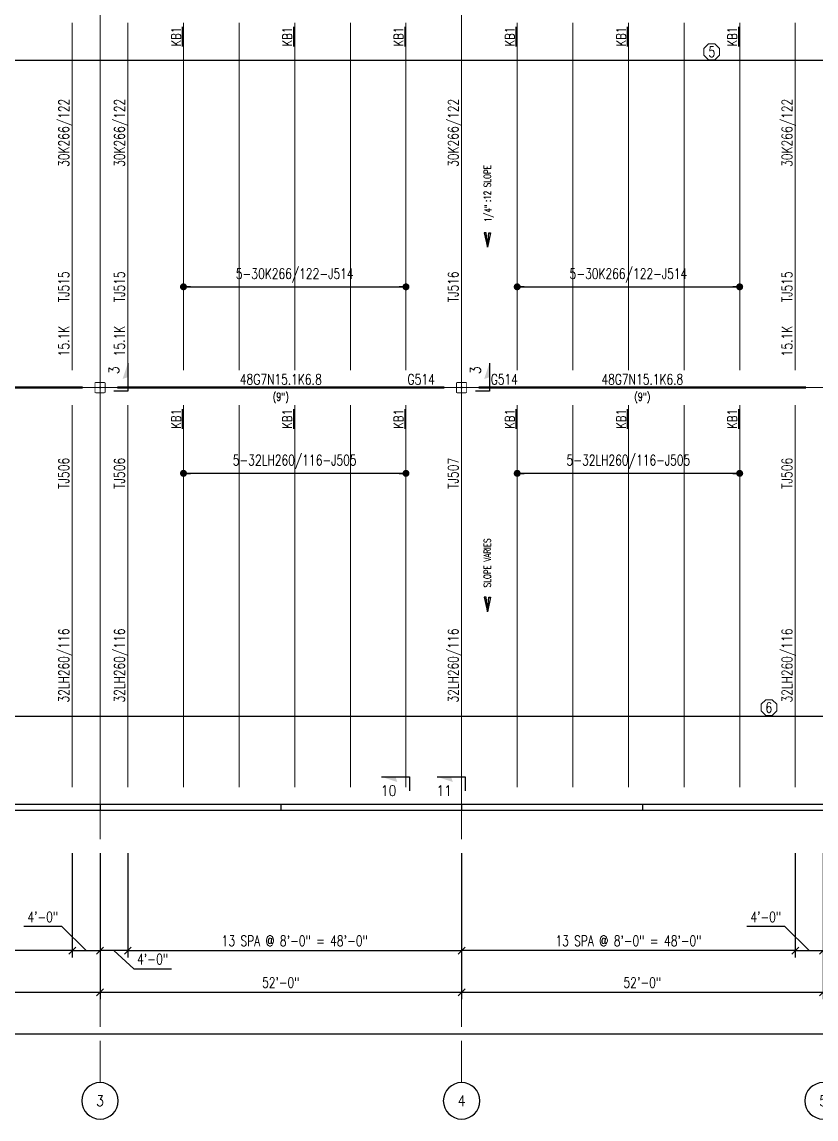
# Model space of a CAD drawing. Extents: x -14553 to 17595, y -13361 to 12610.
# Drawn here: x 969 to 2340, y -5943 to -4048 of the extents above; entities that cross this region are included whole.
import ezdxf
from ezdxf.enums import TextEntityAlignment as Align

# ---------------------------------------------------------------- set-up
doc = ezdxf.new("R2010")
doc.units = 0
doc.header["$LTSCALE"] = 0.5
doc.header["$MEASUREMENT"] = 0
doc.linetypes.add('CENTER', pattern=[2, 1.25, -0.25, 0.25, -0.25])
doc.layers.get('0').update_dxf_attribs({"linetype": 'CONTINUOUS'})
doc.layers.get('DEFPOINTS').update_dxf_attribs({"linetype": 'CONTINUOUS'})
for name, color, linetype in [('BRIDGING-KB', 140, 'CONTINUOUS'), ('Girder-Widths', 54, 'CONTINUOUS'), ('Grid-Bubbles', 2, 'CONTINUOUS'), ('Section-Cuts', 2, 'CONTINUOUS')]:
    doc.layers.add(name, color=color, linetype=linetype)
for name, color, linetype, lineweight in [('CMU-Walls', 254, 'CONTINUOUS', 30), ('Columns', 41, 'CONTINUOUS', 40), ('Dim-Grid', 11, 'CONTINUOUS', 20), ('Girder-Marks', 50, 'CONTINUOUS', 35), ('Girders', 4, 'CONTINUOUS', 50), ('Grid-Lines', 251, 'CENTER', 5), ('Joist-Dims', 11, 'CONTINUOUS', 20), ('Joist-Loads', 50, 'CONTINUOUS', 18), ('Joist-Marks', 50, 'CONTINUOUS', 35), ('Joists', 1, 'CONTINUOUS', 15)]:
    doc.layers.add(name, color=color, linetype=linetype, lineweight=lineweight)
doc.styles.add('NORMAL', font='simplex.shx', dxfattribs={"width": 0.75})
doc.styles.add('SECTION-ARROWS', font='simplex.shx', dxfattribs={"width": 0.75})
doc.styles.add('SECTION-ATTRIB-BOLD', font='simplex.shx', dxfattribs={"width": 0.75})
doc.styles.get("Standard").update_dxf_attribs({"font": 'SIMPLEX.SHX', "width": 0.75})
doc.dimstyles.new('NMBS T192', dxfattribs={"dimscale": 192, "dimtxt": 0.09375, "dimasz": 0.0625, "dimexe": 0.0625, "dimexo": 0.125, "dimgap": 0.03125, "dimtad": 1, "dimdec": 4, "dimrnd": 0.0625, "dimzin": 3, "dimdsep": 46, "dimlunit": 4, "dimtxsty": 'Standard', "dimblk1": 'OBLIQUE', "dimblk2": 'OBLIQUE', "dimsah": 1, "dimcen": -0.125, "dimclrt": 2, "dimadec": 0, "dimazin": 0, "dimtfac": 0.625, "dimtdec": 4, "dimtmove": 0, "dimatfit": 2, "dimfxl": 0.0625, "dimtvp": 0.7, "dimtolj": 1, "dimtzin": 3, "dimarcsym": 0})
doc.dimstyles.new('NMBS T192 Dots', dxfattribs={"dimscale": 192, "dimtxt": 0.09375, "dimasz": 0.0625, "dimexe": 0.0625, "dimexo": 0.125, "dimgap": 0.03125, "dimtad": 1, "dimdec": 4, "dimrnd": 0.0625, "dimzin": 3, "dimdsep": 46, "dimlunit": 4, "dimtxsty": 'Standard', "dimblk": 'DOT', "dimcen": -0.125, "dimse1": 1, "dimse2": 1, "dimclrd": 4, "dimclrt": 50, "dimadec": 0, "dimazin": 0, "dimtfac": 0.625, "dimtdec": 4, "dimtmove": 0, "dimatfit": 2, "dimldrblk": 'OBLIQUE', "dimfxl": 0.0625, "dimtvp": 0.7, "dimtolj": 1, "dimtzin": 3, "dimarcsym": 0})

# ---------------------------------------------------------------- blocks, each defined once
blk = doc.blocks.new('_OBLIQUE')
at = {"color": 0, "linetype": 'ByBlock'}
blk.add_line((-0.5, -0.5), (0.5, 0.5), dxfattribs=at)
blk = doc.blocks.new('*D54')
at = {"layer": 'DEFPOINTS', "color": 0, "transparency": 16777216}
for p in [(480, -5460), (1104, -5460), (1104, -5724)]:
    blk.add_point(p, dxfattribs=at)
at = {"layer": 'Dim-Grid', "color": 0, "lineweight": -2, "transparency": 16777216}
for p, q in [((480, -5484), (480, -5736)), ((1104, -5484), (1104, -5736)), ((480, -5724), (1104, -5724))]:
    blk.add_line(p, q, dxfattribs=at)
at = {"layer": 'Dim-Grid', "color": 0, "lineweight": -2, "transparency": 16777216, "xscale": 12, "yscale": 12, "zscale": 12, "rotation": 180}
blk.add_blockref('_OBLIQUE', (480, -5724), dxfattribs=at)
at = {"layer": 'Dim-Grid', "color": 0, "lineweight": -2, "transparency": 16777216, "xscale": 12, "yscale": 12, "zscale": 12}
blk.add_blockref('_OBLIQUE', (1104, -5724), dxfattribs=at)
at = {"layer": 'Dim-Grid', "color": 2, "transparency": 16777216, "insert": (792, -5707.3), "char_height": 18, "attachment_point": 5}
blk.add_mtext('\\A1;52\'-0"', dxfattribs=at)
blk = doc.blocks.new('Grid-Bub')
at = {"color": 0}
blk.add_circle((0, 0), 0.1641, dxfattribs=at)
at = {"style": 'SECTION-ATTRIB-BOLD', "width": 0.875}
blk.add_attdef('LABEL', text='', height=0.0938, dxfattribs=at).set_placement((0, 0), align=Align.MIDDLE_CENTER)
blk = doc.blocks.new('*D55')
at = {"layer": 'DEFPOINTS', "color": 0, "transparency": 16777216}
for p in [(1104, -5460), (1728, -5460), (1728, -5724)]:
    blk.add_point(p, dxfattribs=at)
at = {"layer": 'Dim-Grid', "color": 0, "lineweight": -2, "transparency": 16777216}
for p, q in [((1104, -5484), (1104, -5736)), ((1728, -5484), (1728, -5736)), ((1104, -5724), (1728, -5724))]:
    blk.add_line(p, q, dxfattribs=at)
at = {"layer": 'Dim-Grid', "color": 0, "lineweight": -2, "transparency": 16777216, "xscale": 12, "yscale": 12, "zscale": 12, "rotation": 180}
blk.add_blockref('_OBLIQUE', (1104, -5724), dxfattribs=at)
at = {"layer": 'Dim-Grid', "color": 0, "lineweight": -2, "transparency": 16777216, "xscale": 12, "yscale": 12, "zscale": 12}
blk.add_blockref('_OBLIQUE', (1728, -5724), dxfattribs=at)
at = {"layer": 'Dim-Grid', "color": 2, "transparency": 16777216, "insert": (1416, -5707.3), "char_height": 18, "attachment_point": 5}
blk.add_mtext('\\A1;52\'-0"', dxfattribs=at)
blk = doc.blocks.new('*D56')
at = {"layer": 'DEFPOINTS', "color": 0, "transparency": 16777216}
for p in [(1728, -5460), (2352, -5460), (2352, -5724)]:
    blk.add_point(p, dxfattribs=at)
at = {"layer": 'Dim-Grid', "color": 0, "lineweight": -2, "transparency": 16777216}
for p, q in [((1728, -5484), (1728, -5736)), ((2352, -5484), (2352, -5736)), ((1728, -5724), (2352, -5724))]:
    blk.add_line(p, q, dxfattribs=at)
at = {"layer": 'Dim-Grid', "color": 0, "lineweight": -2, "transparency": 16777216, "xscale": 12, "yscale": 12, "zscale": 12, "rotation": 180}
blk.add_blockref('_OBLIQUE', (1728, -5724), dxfattribs=at)
at = {"layer": 'Dim-Grid', "color": 0, "lineweight": -2, "transparency": 16777216, "xscale": 12, "yscale": 12, "zscale": 12}
blk.add_blockref('_OBLIQUE', (2352, -5724), dxfattribs=at)
at = {"layer": 'Dim-Grid', "color": 2, "transparency": 16777216, "insert": (2040, -5707.3), "char_height": 18, "attachment_point": 5}
blk.add_mtext('\\A1;52\'-0"', dxfattribs=at)
blk = doc.blocks.new('*D47')
at = {"layer": 'DEFPOINTS', "color": 0, "transparency": 16777216}
for p in [(0, -5460), (8448, -5460), (8448, -5796)]:
    blk.add_point(p, dxfattribs=at)
at = {"layer": 'Dim-Grid', "color": 0, "lineweight": -2, "transparency": 16777216}
for p, q in [((0, -5484), (0, -5808)), ((8448, -5484), (8448, -5808)), ((0, -5796), (8448, -5796))]:
    blk.add_line(p, q, dxfattribs=at)
at = {"layer": 'Dim-Grid', "color": 0, "lineweight": -2, "transparency": 16777216, "xscale": 12, "yscale": 12, "zscale": 12, "rotation": 180}
blk.add_blockref('_OBLIQUE', (0, -5796), dxfattribs=at)
at = {"layer": 'Dim-Grid', "color": 0, "lineweight": -2, "transparency": 16777216, "xscale": 12, "yscale": 12, "zscale": 12}
blk.add_blockref('_OBLIQUE', (8448, -5796), dxfattribs=at)
at = {"layer": 'Dim-Grid', "color": 2, "transparency": 16777216, "insert": (4224, -5779.3), "char_height": 18, "attachment_point": 5}
blk.add_mtext('\\A1;704\'-0"', dxfattribs=at)
blk = doc.blocks.new('Tube')
at = {"lineweight": 15}
for p, q in [((-0.031, 0), (0.031, 0)), ((0, -0.031), (0, 0.031))]:
    blk.add_line(p, q, dxfattribs=at)
at = {"color": 0, "linetype": 'ByBlock', "const_width": 0.0104}
blk.add_lwpolyline([(-0.053, 0.061), (0.053, 0.061, -0.414214), (0.061, 0.053), (0.061, -0.053, -0.414214), (0.053, -0.061), (-0.053, -0.061, -0.414214), (-0.061, -0.053), (-0.061, 0.053, -0.414214)], format="xyb", close=True, dxfattribs=at)
blk.add_point((0, 0))
blk = doc.blocks.new('_DOT')
at = {"color": 0, "linetype": 'ByBlock'}
blk.add_line((-0.5, 0), (-1, 0), dxfattribs=at)
at = {"color": 0, "linetype": 'ByBlock', "const_width": 0.5}
blk.add_lwpolyline([(-0.25, 0, 1), (0.25, 0, 1)], format="xyb", close=True, dxfattribs=at)
blk = doc.blocks.new('*D111')
at = {"layer": 'DEFPOINTS', "color": 0, "transparency": 16777216}
for p in [(384, -5208.4), (4224, -5208.4), (4224, -5247.5)]:
    blk.add_point(p, dxfattribs=at)
at = {"layer": 'Joist-Dims', "color": 0, "lineweight": -2, "transparency": 16777216}
for p, q in [((384, -5232.4), (384, -5259.5)), ((396, -5247.5), (4212, -5247.5)), ((4224, -5232.4), (4224, -5259.5))]:
    blk.add_line(p, q, dxfattribs=at)
at = {"layer": 'Joist-Dims', "color": 0, "lineweight": -2, "transparency": 16777216, "xscale": 12, "yscale": 12, "zscale": 12, "rotation": 180}
blk.add_blockref('_DOT', (384, -5247.5), dxfattribs=at)
at = {"layer": 'Joist-Dims', "color": 0, "lineweight": -2, "transparency": 16777216, "xscale": 12, "yscale": 12, "zscale": 12}
blk.add_blockref('_DOT', (4224, -5247.5), dxfattribs=at)
at = {"layer": 'Joist-Dims', "color": 2, "transparency": 16777216, "insert": (2258.5, -5232.5), "char_height": 18, "attachment_point": 5}
blk.add_mtext('\\A1;6', dxfattribs=at)
blk = doc.blocks.new('DOT')
at = {"color": 0, "linetype": 'ByBlock'}
blk.add_line((-0.5, 0), (-1, 0), dxfattribs=at)
at = {"color": 0, "linetype": 'ByBlock', "const_width": 0.5}
blk.add_lwpolyline([(-0.25, 0, 1), (0.25, 0, 1)], format="xyb", close=True, dxfattribs=at)
blk = doc.blocks.new('*D108')
at = {"layer": 'DEFPOINTS', "color": 0, "transparency": 16777216}
for p in [(96, -4076), (4224, -4076), (96, -4115.1)]:
    blk.add_point(p, dxfattribs=at)
at = {"layer": 'Joist-Dims', "color": 0, "lineweight": -2, "transparency": 16777216}
for p, q in [((96, -4100), (96, -4127.1)), ((4224, -4100), (4224, -4127.1)), ((4212, -4115.1), (108, -4115.1))]:
    blk.add_line(p, q, dxfattribs=at)
at = {"layer": 'Joist-Dims', "color": 0, "lineweight": -2, "transparency": 16777216, "xscale": 12, "yscale": 12, "zscale": 12, "rotation": 180}
blk.add_blockref('_DOT', (96, -4115.1), dxfattribs=at)
at = {"layer": 'Joist-Dims', "color": 0, "lineweight": -2, "transparency": 16777216, "xscale": 12, "yscale": 12, "zscale": 12}
blk.add_blockref('_DOT', (4224, -4115.1), dxfattribs=at)
at = {"layer": 'Joist-Dims', "color": 2, "transparency": 16777216, "insert": (2160, -4100.1), "char_height": 18, "attachment_point": 5}
blk.add_mtext('\\A1;5', dxfattribs=at)
blk = doc.blocks.new('*D177')
at = {"layer": 'DEFPOINTS', "color": 0, "transparency": 16777216}
for p in [(1728, -5460), (2304, -5460), (1728, -5652)]:
    blk.add_point(p, dxfattribs=at)
at = {"layer": 'Dim-Grid', "color": 0, "lineweight": -2, "transparency": 16777216}
for p, q in [((1728, -5484), (1728, -5664)), ((2304, -5484), (2304, -5664)), ((2304, -5652), (1728, -5652))]:
    blk.add_line(p, q, dxfattribs=at)
at = {"layer": 'Dim-Grid', "color": 0, "lineweight": -2, "transparency": 16777216, "xscale": 12, "yscale": 12, "zscale": 12}
for p, rotation in [((1728, -5652), 179.9999906653421), ((2304, -5652), 359.9999906653421)]:
    blk.add_blockref('_OBLIQUE', p, dxfattribs=dict(at, rotation=rotation))
at = {"layer": 'Dim-Grid', "color": 2, "transparency": 16777216, "insert": (2016, -5635.3), "char_height": 18, "attachment_point": 5, "rotation": 360}
blk.add_mtext('\\A1;13 SPA @ 8\'-0" = 48\'-0"', dxfattribs=at)
blk = doc.blocks.new('*D178')
at = {"layer": 'DEFPOINTS', "color": 0, "transparency": 16777216}
for p in [(2304, -5460), (2352, -5460), (2352, -5652)]:
    blk.add_point(p, dxfattribs=at)
at = {"layer": 'Dim-Grid', "color": 0, "lineweight": -2, "transparency": 16777216}
for p, q in [((2304, -5484), (2304, -5664)), ((2352, -5484), (2352, -5664)), ((2285.8, -5610.7), (2220.5, -5610.7)), ((2328, -5652), (2285.8, -5610.7)), ((2304, -5652), (2352, -5652))]:
    blk.add_line(p, q, dxfattribs=at)
at = {"layer": 'Dim-Grid', "color": 0, "lineweight": -2, "transparency": 16777216, "xscale": 12, "yscale": 12, "zscale": 12}
for p, rotation in [((2304, -5652), 179.9999906653421), ((2352, -5652), 359.9999906653421)]:
    blk.add_blockref('_OBLIQUE', p, dxfattribs=dict(at, rotation=rotation))
at = {"layer": 'Dim-Grid', "color": 2, "transparency": 16777216, "insert": (2253.2, -5594), "char_height": 18, "attachment_point": 5, "rotation": 360}
blk.add_mtext('\\A1;4\'-0"', dxfattribs=at)
blk = doc.blocks.new('*D172')
at = {"layer": 'DEFPOINTS', "color": 0, "transparency": 16777216}
for p in [(480, -5460), (1056, -5460), (480, -5652)]:
    blk.add_point(p, dxfattribs=at)
at = {"layer": 'Dim-Grid', "color": 0, "lineweight": -2, "transparency": 16777216}
for p, q in [((480, -5484), (480, -5664)), ((1056, -5484), (1056, -5664)), ((1056, -5652), (480, -5652))]:
    blk.add_line(p, q, dxfattribs=at)
at = {"layer": 'Dim-Grid', "color": 0, "lineweight": -2, "transparency": 16777216, "xscale": 12, "yscale": 12, "zscale": 12}
for p, rotation in [((480, -5652), 179.9999906653421), ((1056, -5652), 359.9999906653421)]:
    blk.add_blockref('_OBLIQUE', p, dxfattribs=dict(at, rotation=rotation))
at = {"layer": 'Dim-Grid', "color": 2, "transparency": 16777216, "insert": (768, -5635.3), "char_height": 18, "attachment_point": 5, "rotation": 360}
blk.add_mtext('\\A1;13 SPA @ 8\'-0" = 48\'-0"', dxfattribs=at)
blk = doc.blocks.new('*D173')
at = {"layer": 'DEFPOINTS', "color": 0, "transparency": 16777216}
for p in [(1056, -5460), (1104, -5460), (1104, -5652)]:
    blk.add_point(p, dxfattribs=at)
at = {"layer": 'Dim-Grid', "color": 0, "lineweight": -2, "transparency": 16777216}
for p, q in [((1056, -5484), (1056, -5664)), ((1104, -5484), (1104, -5664)), ((1037.8, -5610.7), (972.5, -5610.7)), ((1080, -5652), (1037.8, -5610.7)), ((1056, -5652), (1104, -5652))]:
    blk.add_line(p, q, dxfattribs=at)
at = {"layer": 'Dim-Grid', "color": 0, "lineweight": -2, "transparency": 16777216, "xscale": 12, "yscale": 12, "zscale": 12}
for p, rotation in [((1056, -5652), 179.9999906653421), ((1104, -5652), 359.9999906653421)]:
    blk.add_blockref('_OBLIQUE', p, dxfattribs=dict(at, rotation=rotation))
at = {"layer": 'Dim-Grid', "color": 2, "transparency": 16777216, "insert": (1005.2, -5594), "char_height": 18, "attachment_point": 5, "rotation": 360}
blk.add_mtext('\\A1;4\'-0"', dxfattribs=at)
blk = doc.blocks.new('*D174')
at = {"layer": 'DEFPOINTS', "color": 0, "transparency": 16777216}
for p in [(1152, -5460), (1728, -5460), (1728, -5652)]:
    blk.add_point(p, dxfattribs=at)
at = {"layer": 'Dim-Grid', "color": 0, "lineweight": -2, "transparency": 16777216}
for p, q in [((1152, -5484), (1152, -5664)), ((1728, -5484), (1728, -5664)), ((1152, -5652), (1728, -5652))]:
    blk.add_line(p, q, dxfattribs=at)
at = {"layer": 'Dim-Grid', "color": 0, "lineweight": -2, "transparency": 16777216, "xscale": 12, "yscale": 12, "zscale": 12, "rotation": 180}
blk.add_blockref('_OBLIQUE', (1152, -5652), dxfattribs=at)
at = {"layer": 'Dim-Grid', "color": 0, "lineweight": -2, "transparency": 16777216, "xscale": 12, "yscale": 12, "zscale": 12}
blk.add_blockref('_OBLIQUE', (1728, -5652), dxfattribs=at)
at = {"layer": 'Dim-Grid', "color": 2, "transparency": 16777216, "insert": (1440, -5635.3), "char_height": 18, "attachment_point": 5}
blk.add_mtext('\\A1;13 SPA @ 8\'-0" = 48\'-0"', dxfattribs=at)
blk = doc.blocks.new('*D175')
at = {"layer": 'DEFPOINTS', "color": 0, "transparency": 16777216}
for p in [(1104, -5460), (1152, -5460), (1104, -5652)]:
    blk.add_point(p, dxfattribs=at)
at = {"layer": 'Dim-Grid', "color": 0, "lineweight": -2, "transparency": 16777216}
for p, q in [((1104, -5484), (1104, -5664)), ((1152, -5484), (1152, -5664)), ((1152, -5652), (1104, -5652)), ((1128, -5652), (1162.1, -5683.6)), ((1162.1, -5683.6), (1227.5, -5683.6))]:
    blk.add_line(p, q, dxfattribs=at)
at = {"layer": 'Dim-Grid', "color": 0, "lineweight": -2, "transparency": 16777216, "xscale": 12, "yscale": 12, "zscale": 12, "rotation": 180}
blk.add_blockref('_OBLIQUE', (1104, -5652), dxfattribs=at)
at = {"layer": 'Dim-Grid', "color": 0, "lineweight": -2, "transparency": 16777216, "xscale": 12, "yscale": 12, "zscale": 12}
blk.add_blockref('_OBLIQUE', (1152, -5652), dxfattribs=at)
at = {"layer": 'Dim-Grid', "color": 2, "transparency": 16777216, "insert": (1194.8, -5666.9), "char_height": 18, "attachment_point": 5}
blk.add_mtext('\\A1;4\'-0"', dxfattribs=at)
blk = doc.blocks.new('*D399')
at = {"layer": 'DEFPOINTS', "color": 0, "transparency": 16777216}
for p in [(1248, -4505.9), (1632, -4505.9), (1632, -4505.9)]:
    blk.add_point(p, dxfattribs=at)
at = {"layer": 'Joist-Marks', "color": 4, "lineweight": -2, "transparency": 16777216}
blk.add_line((1260, -4505.9), (1620, -4505.9), dxfattribs=at)
at = {"layer": 'Joist-Marks', "color": 4, "lineweight": -2, "transparency": 16777216, "xscale": 12, "yscale": 12, "zscale": 12, "rotation": 180}
blk.add_blockref('_DOT', (1248, -4505.9), dxfattribs=at)
at = {"layer": 'Joist-Marks', "color": 4, "lineweight": -2, "transparency": 16777216, "xscale": 12, "yscale": 12, "zscale": 12}
blk.add_blockref('_DOT', (1632, -4505.9), dxfattribs=at)
at = {"layer": 'Joist-Marks', "color": 50, "transparency": 16777216, "insert": (1440, -4486.2), "char_height": 18, "attachment_point": 5}
blk.add_mtext('\\A1;5-30K266/122-J514', dxfattribs=at)
blk = doc.blocks.new('*D400')
at = {"layer": 'DEFPOINTS', "color": 0, "transparency": 16777216}
for p in [(1824, -4505.9), (2208, -4505.9), (2208, -4505.9)]:
    blk.add_point(p, dxfattribs=at)
at = {"layer": 'Joist-Marks', "color": 4, "lineweight": -2, "transparency": 16777216}
blk.add_line((1836, -4505.9), (2196, -4505.9), dxfattribs=at)
at = {"layer": 'Joist-Marks', "color": 4, "lineweight": -2, "transparency": 16777216, "xscale": 12, "yscale": 12, "zscale": 12, "rotation": 180}
blk.add_blockref('_DOT', (1824, -4505.9), dxfattribs=at)
at = {"layer": 'Joist-Marks', "color": 4, "lineweight": -2, "transparency": 16777216, "xscale": 12, "yscale": 12, "zscale": 12}
blk.add_blockref('_DOT', (2208, -4505.9), dxfattribs=at)
at = {"layer": 'Joist-Marks', "color": 50, "transparency": 16777216, "insert": (2016, -4486.2), "char_height": 18, "attachment_point": 5}
blk.add_mtext('\\A1;5-30K266/122-J514', dxfattribs=at)
blk = doc.blocks.new('*D419')
at = {"layer": 'DEFPOINTS', "color": 0, "transparency": 16777216}
for p in [(1824, -4828), (1824, -4828), (2208, -4828)]:
    blk.add_point(p, dxfattribs=at)
at = {"layer": 'Joist-Marks', "color": 4, "lineweight": -2, "transparency": 16777216}
blk.add_line((2196, -4828), (1836, -4828), dxfattribs=at)
at = {"layer": 'Joist-Marks', "color": 4, "lineweight": -2, "transparency": 16777216, "xscale": 12, "yscale": 12, "zscale": 12, "rotation": 180}
blk.add_blockref('_DOT', (1824, -4828), dxfattribs=at)
at = {"layer": 'Joist-Marks', "color": 4, "lineweight": -2, "transparency": 16777216, "xscale": 12, "yscale": 12, "zscale": 12}
blk.add_blockref('_DOT', (2208, -4828), dxfattribs=at)
at = {"layer": 'Joist-Marks', "color": 50, "transparency": 16777216, "insert": (2016, -4808.3), "char_height": 18, "attachment_point": 5}
blk.add_mtext('\\A1;5-32LH260/116-J505', dxfattribs=at)
blk = doc.blocks.new('JDS_SectArrow')
at = {"layer": 'Section-Cuts'}
for p, q in [((0.25, 0.21875), (0.25, -0.03125)), ((0.25, -0.03125), (0.125, -0.03125))]:
    blk.add_line(p, q, dxfattribs=at)
blk.add_solid([(0.203125, 0.078125), (0.25, 0.21875), (0.25, 0.09375), (0.25, 0.21875)], dxfattribs=at)
at = {"layer": 'Section-Cuts', "color": 140, "lineweight": 30, "style": 'SECTION-ARROWS', "width": 0.875, "flags": 8}
blk.add_attdef('SECT', text='', height=0.09375, rotation=90, dxfattribs=at).set_placement((0.125, 0.15625), align=Align.MIDDLE_CENTER)
blk = doc.blocks.new('*D420')
at = {"layer": 'DEFPOINTS', "color": 0, "transparency": 16777216}
for p in [(1248, -4828), (1248, -4828), (1632, -4828)]:
    blk.add_point(p, dxfattribs=at)
at = {"layer": 'Joist-Marks', "color": 4, "lineweight": -2, "transparency": 16777216}
blk.add_line((1620, -4828), (1260, -4828), dxfattribs=at)
at = {"layer": 'Joist-Marks', "color": 4, "lineweight": -2, "transparency": 16777216, "xscale": 12, "yscale": 12, "zscale": 12, "rotation": 180}
blk.add_blockref('_DOT', (1248, -4828), dxfattribs=at)
at = {"layer": 'Joist-Marks', "color": 4, "lineweight": -2, "transparency": 16777216, "xscale": 12, "yscale": 12, "zscale": 12}
blk.add_blockref('_DOT', (1632, -4828), dxfattribs=at)
at = {"layer": 'Joist-Marks', "color": 50, "transparency": 16777216, "insert": (1440, -4808.3), "char_height": 18, "attachment_point": 5}
blk.add_mtext('\\A1;5-32LH260/116-J505', dxfattribs=at)

msp = doc.modelspace()

# ---------------------------------------------------------------- linework, layer by layer
for points in [[(1772.45247, -4437.64106), (1770.32438, -4412.47527), (1766.88586, -4412.47527), (1772.45247, -4437.64106), (1774.89473, -4412.47527), (1778.06322, -4412.47527), (1772.45247, -4437.64106)], [(1772.45247, -5066.84109), (1770.32438, -5041.6753), (1766.88586, -5041.6753), (1772.45247, -5066.84109), (1774.89473, -5041.6753), (1778.06322, -5041.6753), (1772.45247, -5066.84109)]]:
    msp.add_lwpolyline(points)
at = {"layer": 'CMU-Walls'}
for p, q in [((4224, -5410), (321, -5410)), ((4224, -5400), (331, -5400)), ((1104, -5400), (1104, -5410)), ((1416, -5400), (1416, -5410)), ((1728, -5400), (1728, -5410)), ((2040, -5400), (2040, -5410))]:
    msp.add_line(p, q, dxfattribs=at)
at = {"layer": 'Dim-Grid'}
for p, q in [((1104, -5736), (1104, -5784)), ((1728, -5736), (1728, -5784)), ((1104, -5808), (1104, -5880)), ((1728, -5808), (1728, -5880))]:
    msp.add_line(p, q, dxfattribs=at)
at = {"layer": 'Girders'}
for p, q in [((510, -4680), (1074, -4680)), ((1698, -4680), (1134, -4680)), ((1758, -4680), (2322, -4680))]:
    msp.add_line(p, q, dxfattribs=at)
at = {"layer": 'Grid-Lines'}
for p, q in [((1104, 60), (1104, -5460)), ((1728, 60), (1728, -5460)), ((-60, -4680), (8508, -4680)), ((-60, -5400), (8508, -5400))]:
    msp.add_line(p, q, dxfattribs=at)
at = {"layer": 'Joist-Dims'}
for points in [[(2146.05006, -4094.41251), (2154.02688, -4086.43569), (2165.30781, -4086.43569), (2173.28463, -4094.41251), (2173.28463, -4105.69345), (2165.30781, -4113.67027), (2154.02688, -4113.67027), (2146.05006, -4105.69345)], [(2244.8602, -5226.805), (2252.83703, -5218.82818), (2264.11796, -5218.82818), (2272.09478, -5226.805), (2272.09478, -5238.08593), (2264.11796, -5246.06276), (2252.83703, -5246.06276), (2244.8602, -5238.08593)]]:
    msp.add_lwpolyline(points, close=True, dxfattribs=at)
at = {"layer": 'Joists', "color": 6}
for p, q in [((1056, -4650), (1056, -4050)), ((1152, -4650), (1152, -4050)), ((2304, -4650), (2304, -4050)), ((1056, -4710), (1056, -5370)), ((1152, -4710), (1152, -5370)), ((2304, -4710), (2304, -5370))]:
    msp.add_line(p, q, dxfattribs=at)
at = {"layer": 'Joists'}
for p, q in [((1248, -4650), (1248, -4050)), ((1344, -4650), (1344, -4050)), ((1440, -4650), (1440, -4050)), ((1536, -4650), (1536, -4050)), ((1632, -4650), (1632, -4050)), ((1728, -4650), (1728, -4050)), ((1824, -4650), (1824, -4050)), ((1920, -4650), (1920, -4050)), ((2016, -4650), (2016, -4050)), ((2112, -4650), (2112, -4050)), ((2208, -4650), (2208, -4050)), ((1248, -4710), (1248, -5370)), ((1344, -4710), (1344, -5370)), ((1440, -4710), (1440, -5370)), ((1536, -4710), (1536, -5370)), ((1632, -4710), (1632, -5370)), ((1728, -4710), (1728, -5370)), ((1824, -4710), (1824, -5370)), ((1920, -4710), (1920, -5370)), ((2016, -4710), (2016, -5370)), ((2112, -4710), (2112, -5370)), ((2208, -4710), (2208, -5370))]:
    msp.add_line(p, q, dxfattribs=at)

# ---------------------------------------------------------------- block references
at = {"layer": 'Columns', "xscale": 144, "yscale": 144}
for p in [(1104, -4680), (1728, -4680)]:
    msp.add_blockref('Tube', p, dxfattribs=at)
at = {"layer": 'Grid-Bubbles'}
ref = msp.add_blockref('Grid-Bub', (1104, -5911.5), dxfattribs=dict(at, xscale=-192, yscale=192, rotation=180))
ref.add_attrib('LABEL', '3', dxfattribs={"layer": '0', "height": 18.00005, "style": 'SECTION-ATTRIB-BOLD', "width": 0.875}).set_placement((1104, -5911.5), align=Align.MIDDLE_CENTER)
ref = msp.add_blockref('Grid-Bub', (1728, -5911.5), dxfattribs=dict(at, xscale=-192, yscale=192, rotation=180))
ref.add_attrib('LABEL', '4', dxfattribs={"layer": '0', "height": 18.00005, "style": 'SECTION-ATTRIB-BOLD', "width": 0.875}).set_placement((1728, -5911.5), align=Align.MIDDLE_CENTER)
ref = msp.add_blockref('Grid-Bub', (2352, -5911.5), dxfattribs=dict(at, xscale=-192, yscale=192, rotation=180))
ref.add_attrib('LABEL', '5', dxfattribs={"layer": '0', "height": 18.00005, "style": 'SECTION-ATTRIB-BOLD', "width": 0.875}).set_placement((2352, -5911.5), align=Align.MIDDLE_CENTER)
at = {"layer": 'Section-Cuts'}
ref = msp.add_blockref('JDS_SectArrow', (1104, -4680), dxfattribs=dict(at, xscale=192, yscale=192))
ref.add_attrib('SECT', '3', dxfattribs={"color": 140, "lineweight": 30, "height": 18, "rotation": 90, "style": 'SECTION-ARROWS', "width": 0.875}).set_placement((1128, -4650), align=Align.MIDDLE_CENTER)
ref = msp.add_blockref('JDS_SectArrow', (1728, -4680), dxfattribs=dict(at, xscale=192, yscale=192))
ref.add_attrib('SECT', '3', dxfattribs={"color": 140, "lineweight": 30, "height": 18, "rotation": 90, "style": 'SECTION-ARROWS', "width": 0.875}).set_placement((1752, -4650), align=Align.MIDDLE_CENTER)
ref = msp.add_blockref('JDS_SectArrow', (1632, -5400), dxfattribs=dict(at, xscale=192, yscale=192, rotation=89.99999999999991))
ref.add_attrib('SECT', '10', dxfattribs={"color": 140, "lineweight": 30, "height": 18, "style": 'SECTION-ARROWS', "width": 0.875}).set_placement((1602, -5376), align=Align.MIDDLE_CENTER)
ref = msp.add_blockref('JDS_SectArrow', (1728, -5400), dxfattribs=dict(at, xscale=192, yscale=192, rotation=89.99999999999991))
ref.add_attrib('SECT', '11', dxfattribs={"color": 140, "lineweight": 30, "height": 18, "style": 'SECTION-ARROWS', "width": 0.875}).set_placement((1698, -5376), align=Align.MIDDLE_CENTER)

# ---------------------------------------------------------------- texts
at = {"width": 0.75}
for s, p in [(':12 SLOPE', (1778.59161, -4359.38648)), ('SLOPE VARIES', (1778.59161, -5024.83991))]:
    msp.add_text(s, height=12, rotation=90, dxfattribs=at).set_placement(p)
msp.add_text('1/4"', height=12, rotation=90, dxfattribs=at).set_placement((1767.54869, -4363.82441), align=Align.TOP_RIGHT)
at = {"layer": 'BRIDGING-KB', "style": 'NORMAL', "width": 0.8}
for p in [(1248, -4074), (1440, -4074), (1632, -4074), (1824, -4074), (2016, -4074), (2208, -4074), (1248, -4734), (1440, -4734), (1632, -4734), (1824, -4734), (2016, -4734), (2208, -4734)]:
    msp.add_text('%%UKB1', height=16, rotation=89.99985474, dxfattribs=at).set_placement(p, align=Align.BOTTOM_CENTER)
at = {"layer": 'Girder-Marks', "width": 0.75}
for p in [(1416, -4680), (2040, -4680)]:
    msp.add_text('48G7N15.1K6.8', height=18, dxfattribs=at).set_placement(p, align=Align.BOTTOM_CENTER)
msp.add_text('G514     ', height=18, dxfattribs=at).set_placement((1728, -4680), align=Align.BOTTOM_RIGHT)
msp.add_text('     G514', height=18, dxfattribs=at).set_placement((1728, -4680), align=Align.BOTTOM_LEFT)
at = {"layer": 'Girder-Widths', "width": 0.75}
for p in [(1416, -4689), (2040, -4689)]:
    msp.add_text('(9")', height=13.5, dxfattribs=at).set_placement(p, align=Align.TOP_CENTER)
at = {"layer": 'Joist-Loads', "width": 0.75}
for p in [(1056, -4626), (1152, -4626), (2304, -4626)]:
    msp.add_text('15.1K', height=18, rotation=90, dxfattribs=at).set_placement(p, align=Align.BOTTOM_LEFT)
at = {"layer": 'Joist-Marks', "width": 0.75}
for s, p in [('30K266/122', (1056, -4240)), ('30K266/122', (1152, -4240)), ('30K266/122', (1728, -4240)), ('30K266/122', (2304, -4240)), ('TJ515', (1056, -4505.9433)), ('TJ515', (1152, -4505.9433)), ('TJ516', (1728, -4505.9433)), ('TJ515', (2304, -4505.9433)), ('TJ506', (1056, -4827.97547)), ('TJ506', (1152, -4827.97547)), ('TJ507', (1728, -4827.97547)), ('TJ506', (2304, -4827.97547)), ('32LH260/116', (1056, -5160)), ('32LH260/116', (1152, -5160)), ('32LH260/116', (1728, -5160)), ('32LH260/116', (2304, -5160))]:
    msp.add_text(s, height=18, rotation=90, dxfattribs=at).set_placement(p, align=Align.BOTTOM_CENTER)

# ---------------------------------------------------------------- dimensions: what is measured, and where the dimension line sits
at = {"layer": 'Dim-Grid'}
for base, p1, p2, picture, middle in [((8448, -5796), (0, -5460), (8448, -5460), '*D47', (4224, -5779.28571)), ((1104, -5724), (480, -5460), (1104, -5460), '*D54', (792, -5707.28571)), ((1728, -5724), (1104, -5460), (1728, -5460), '*D55', (1416, -5707.28571)), ((2352, -5724), (1728, -5460), (2352, -5460), '*D56', (2040, -5707.28571))]:
    dim = msp.add_linear_dim(base=base, p1=p1, p2=p2, dimstyle='NMBS T192', dxfattribs=at)
    dim.commit()
    dim.dimension.update_dxf_attribs({"geometry": picture, "text_midpoint": middle})
for base, p1, p2, angle, picture, middle in [((479.99995, -5652), (1055.99998, -5460), (479.99998, -5460), 179.99999067, '*D172', (767.99995, -5635.28576)), ((1728.00002, -5652), (1152.00002, -5460), (1728.00002, -5460), 0.00000933, '*D174', (1440.00002, -5635.28571)), ((1727.99995, -5652), (2303.99998, -5460), (1727.99998, -5460), 179.99999067, '*D177', (2015.99995, -5635.28576))]:
    dim = msp.add_linear_dim(base=base, p1=p1, p2=p2, angle=angle, text='13 SPA @ 8\'-0" = <>', dimstyle='NMBS T192', override={"dimtmove": 1}, dxfattribs=at)
    dim.commit()
    dim.dimension.update_dxf_attribs({"geometry": picture, "text_midpoint": middle})
for base, p1, p2, angle, picture, middle in [((1103.99997, -5652.0001), (1055.99998, -5460), (1104, -5460), 179.99999067, '*D173', (1031.83947, -5610.71894)), ((1104, -5652.0001), (1152.00002, -5460), (1104, -5460), 0.00000933, '*D175', (1168.13697, -5683.5975)), ((2351.99997, -5652.0001), (2303.99998, -5460), (2352, -5460), 179.99999067, '*D178', (2279.83947, -5610.71894))]:
    dim = msp.add_linear_dim(base=base, p1=p1, p2=p2, angle=angle, dimstyle='NMBS T192', override={"dimtmove": 1}, dxfattribs=at)
    dim.commit()
    dim.dimension.update_dxf_attribs({"geometry": picture, "text_midpoint": middle, "dimtype": 160})
at = {"layer": 'Joist-Dims'}
dim = msp.add_linear_dim(base=(96, -4115.11908), p1=(4224, -4076), p2=(96, -4076), text='5', dimstyle='NMBS T192', override={"dimblk1": 'DOT', "dimblk2": 'DOT'}, dxfattribs=at)
dim.commit()
dim.dimension.update_dxf_attribs({"geometry": '*D108', "text_midpoint": (2160, -4100.11908)})
dim = msp.add_linear_dim(base=(4224, -5247.51157), p1=(384, -5208.39249), p2=(4224, -5208.39249), text='6', dimstyle='NMBS T192', override={"dimblk1": 'DOT', "dimblk2": 'DOT'}, dxfattribs=at)
dim.commit()
dim.dimension.update_dxf_attribs({"geometry": '*D111', "text_midpoint": (2258.47749, -5247.51157), "dimtype": 160})
at = {"layer": 'Joist-Marks'}
for base, p1, p2, text, picture, middle in [((1632, -4505.9433), (1248, -4505.9433), (1632, -4505.9433), '5-30K266/122-J514', '*D399', (1440, -4486.22902)), ((2208, -4505.9433), (1824, -4505.9433), (2208, -4505.9433), '5-30K266/122-J514', '*D400', (2016, -4486.22902)), ((1248, -4827.97547), (1632, -4827.97547), (1248, -4827.97547), '5-32LH260/116-J505', '*D420', (1440, -4808.26119)), ((1824, -4827.97547), (2208, -4827.97547), (1824, -4827.97547), '5-32LH260/116-J505', '*D419', (2016, -4808.26119))]:
    dim = msp.add_linear_dim(base=base, p1=p1, p2=p2, text=text, dimstyle='NMBS T192 Dots', dxfattribs=at)
    dim.commit()
    dim.dimension.update_dxf_attribs({"geometry": picture, "text_midpoint": middle})

doc.saveas('drawing.dxf')
